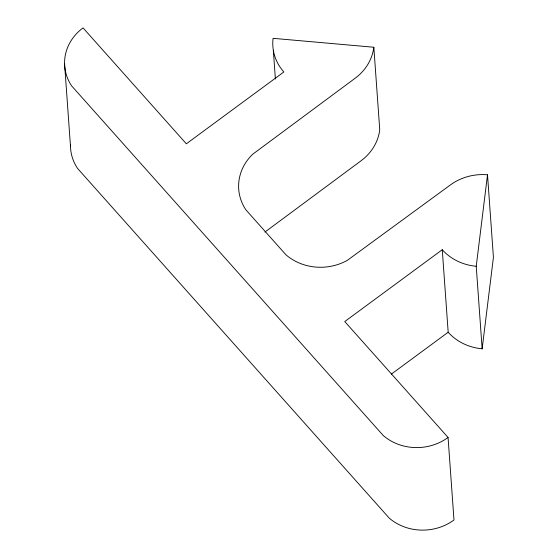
<?xml version="1.0" encoding="UTF-8"?>
<svg xmlns="http://www.w3.org/2000/svg" width="558" height="558" viewBox="0 0 558 558"><rect width="100%" height="100%" fill="white"/><g stroke="black" fill="none" stroke-linecap="round" stroke-linejoin="round"><path stroke-width="0.84" d="M476.232 266.271A50.715 45.923 -4.1 0 1 442.264 249.719L448.179 332.247A50.715 45.923 -4.1 0 0 482.147 348.799L476.232 266.271L487.511 174.8A50.715 45.923 -4.1 0 0 450.236 185.04L347.376 260.321A50.715 45.923 -4.1 0 1 286.038 254.887L245.904 209.857A50.715 45.923 -4.1 0 1 252.767 154.175L355.09 78.28A50.715 45.923 -4.1 0 0 373.832 47.249L273.078 38.321A50.715 45.923 -4.1 0 0 283.848 71.968L186.344 143.804L83.044 27.9A49.181 44.535 -4.1 0 0 71.64 85.89L383.304 435.582A49.181 44.535 -4.1 0 0 448.06 437.458L453.982 519.986A49.181 44.535 -4.1 0 1 389.226 518.117L77.555 168.418A49.181 44.535 -4.1 0 1 70.489 144.682M482.147 348.799L493.425 257.329L487.511 174.8M264.945 232.058L361.005 160.816A50.715 45.923 -4.1 0 0 379.747 129.784L373.832 47.249M442.264 249.719L344.76 321.548L448.06 437.458M391.36 374.104L448.179 332.247M273.336 50.311L275.387 78.985M64.575 63.821L70.489 146.349"/></g></svg>
